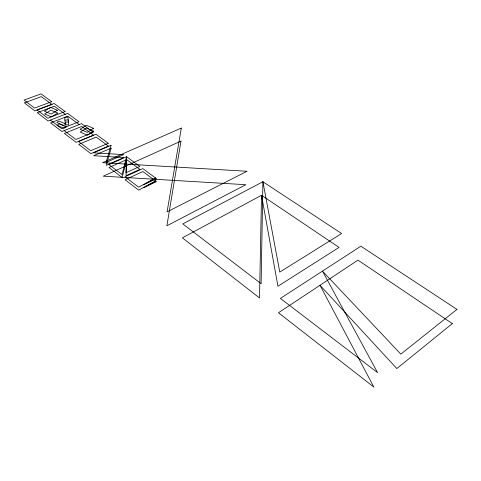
<?xml version="1.0" encoding="UTF-8"?>
<svg xmlns="http://www.w3.org/2000/svg" width="481" height="481" viewBox="0 0 481 481"><rect width="100%" height="100%" fill="white"/><g stroke="black" fill="none" stroke-linecap="round" stroke-linejoin="round"><path stroke-width="0.72" d="M65.157 122.192L68.452 121.97L67.935 117.093L64.67 117.31L65.38 125.012L68.663 124.789L68.146 119.901L64.887 120.124M65.314 114.334L54.341 106.229L37.247 112.686L48.124 120.996L67.587 113.366L78.974 121.735L61.628 128.637L50.331 120.052M79.161 124.555L67.797 116.161L50.583 122.871L61.863 131.481L81.554 123.629L93.356 132.299L75.896 139.484L64.183 130.579M262.915 181.752L261.117 283.694L182.798 223.893L262.915 181.752L341.636 233.538L279.78 272.066L262.915 181.752M261.52 195.262L259.512 297.961L182.395 237.848L261.52 195.262L339.057 247.414L277.934 286.255L261.52 195.262M126.617 156.734L125.956 172.763L139.809 166.426L126.617 156.734L108.928 164.592L122.036 174.555L126.617 156.734M126.689 159.632L126.028 175.691L139.845 169.342L126.689 159.632L109.049 167.502L122.126 177.489L126.689 159.632M180.982 141.089L166.895 225.769L245.827 184.704L103.271 176.178L180.982 141.089M181.313 128.072L167.081 211.893L247 171.278L102.639 162.686L181.313 128.072M111.147 148.16L106.199 165.332L123.821 157.515L93.609 155.718L111.147 148.16M111.039 145.292L106.073 162.416L123.743 154.623L93.452 152.826L111.039 145.292M452.338 323.605L396.825 368.548L320.009 285.263L373.887 387.115L278.475 312.746L357.972 260.137L452.338 323.605M456.95 309.391L400.829 354.13L322.468 271.116L377.609 372.643L280.399 298.418L360.876 246.194L456.95 309.391M93.573 131.145L87.464 135.209L80.303 132.101L86.436 128.078L93.573 131.145M93.422 128.313L87.295 132.365L80.117 129.263L86.267 125.252L93.422 128.313M66.168 126.912L63.967 128.313L56.992 125.27L59.205 123.882L66.168 126.912M65.951 124.08L63.739 125.481L56.752 122.445L58.971 121.056L65.951 124.08M57.648 113.077L51.443 116.883L44.667 113.955L50.89 110.185L57.648 113.077M57.413 110.281L51.19 114.081L44.402 111.153L50.643 107.401L57.413 110.281M155.634 180.994L143.627 187.77L156.493 181.632L142.827 171.543L125.084 179.75L138.678 190.133L155.634 180.994M155.64 178.06L143.597 184.818L156.505 178.698L142.797 168.621L125.006 176.81L138.642 187.175L155.64 178.06M108.387 146.122L90.867 153.625L78.74 144.366L96.176 137.109L108.387 146.122M108.267 143.254L90.699 150.739L78.547 141.498L96.026 134.259L108.267 143.254M93.512 135.143L76.094 142.352L64.406 133.423L81.734 126.449L93.512 135.143M65.097 111.538L47.866 118.182L36.959 109.89L54.1 103.457L65.097 111.538M51.942 104.461L34.872 110.877L24.363 102.85L41.336 96.633L51.942 104.461M51.695 101.689L34.578 108.081L24.05 100.078L41.071 93.885L51.695 101.689"/></g></svg>
